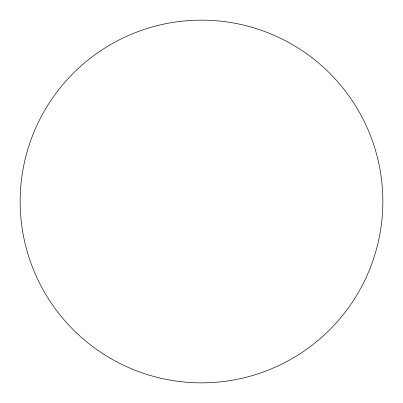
<?xml version="1.0" encoding="UTF-8"?>
<svg xmlns="http://www.w3.org/2000/svg" width="403" height="403" viewBox="0 0 403 403"><rect width="100%" height="100%" fill="white"/><g stroke="black" fill="none" stroke-linecap="round" stroke-linejoin="round"><path stroke-width="0.6" d="M110.825 358.554A181.35 181.35 0 0 0 382.85 201.5A181.35 181.35 0 0 0 110.825 44.446A181.35 181.35 0 0 0 110.825 358.554"/></g></svg>
